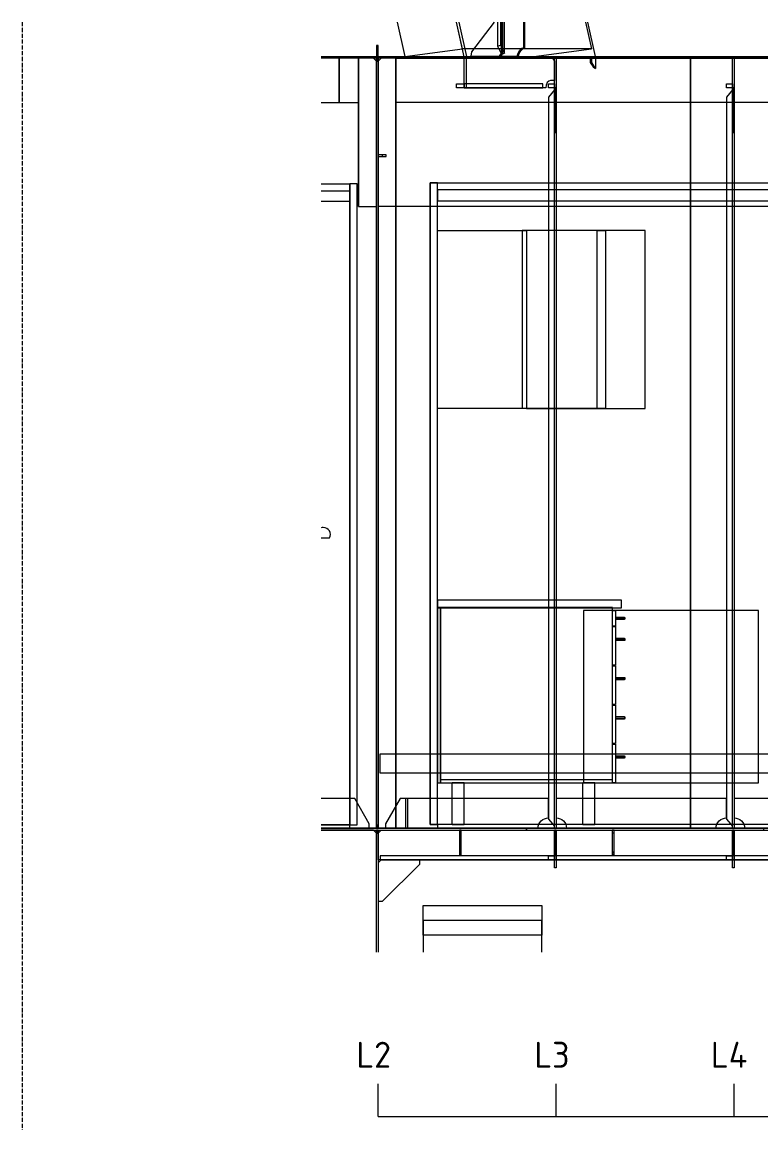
# Model space of a CAD drawing. Header units: millimetres. Extents: x -35117 to 70520, y -28859 to 27816.
# Drawn here: x -30736 to -28246, y -13179 to -9448 of the extents above; entities that cross this region are included whole.
import ezdxf

# ---------------------------------------------------------------- set-up
doc = ezdxf.new("R2010")
doc.units = ezdxf.units.MM
doc.linetypes.add('Dashed_dotted', pattern=[19.428571, 13.714286, -2.857143, 0, -2.857143])
for name, color, linetype in [('-1', 7, 'Continuous'), ('-1102', 7, 'Continuous'), ('-1109', 7, 'Continuous'), ('-1114', 7, 'Continuous'), ('-1512', 7, 'Continuous'), ('-1513', 7, 'Continuous'), ('-1602', 7, 'Continuous'), ('1', 7, 'Continuous'), ('8', 7, 'Continuous')]:
    doc.layers.add(name, color=color, linetype=linetype)
doc.styles.add('Style_GOST_type_B', font='GOST type B')

msp = doc.modelspace()

# ---------------------------------------------------------------- linework, layer by layer
at = {"layer": '-1', "color": 1, "linetype": 'Dashed_dotted', "lineweight": 0}
msp.add_line((-30736.394, -9448.006), (-30736.394, -13179.172), dxfattribs=at)
at = {"layer": '-1', "color": 1, "lineweight": 0}
for p, q in [((-29536.391, -13134.06), (-29536.391, -13024.685)), ((-28936.391, -13134.06), (-28936.391, -13024.685)), ((-28336.391, -13134.06), (-28336.391, -13024.685)), ((-29536.391, -13134.06), (-25336.394, -13134.06))]:
    msp.add_line(p, q, dxfattribs=at)
at = {"layer": '-1102', "color": 3, "lineweight": 0}
for p, q in [((-29245.931, -9564.401), (-29272.628, -9448.006)), ((-29245.931, -9564.401), (-29272.628, -9448.006)), ((-29264.635, -9448.006), (-29238.173, -9563.367)), ((-28803.441, -9563.367), (-28829.903, -9448.006)), ((-28451.394, -9569.368), (-29728.157, -9569.368)), ((-29542.394, -9569.368), (-29536.394, -9569.368)), ((-29542.394, -12163.367), (-29542.394, -9569.368)), ((-29536.394, -9569.368), (-29542.394, -9569.368)), ((-29542.394, -9569.368), (-29542.394, -9576.438)), ((-29536.394, -9576.438), (-29542.394, -9576.438)), ((-29542.394, -9576.438), (-29542.394, -9579.368)), ((-29542.394, -9579.368), (-29536.394, -9579.368)), ((-29536.394, -9569.368), (-29536.394, -12163.367)), ((-29536.394, -9576.438), (-29536.394, -9569.368)), ((-29536.394, -9579.368), (-29536.394, -9576.438)), ((-29238.173, -9563.367), (-29245.931, -9564.401)), ((-29238.173, -9563.367), (-28803.441, -9563.367)), ((-29536.394, -9894.368), (-29536.394, -9900.368)), ((-29521.395, -9894.368), (-29536.394, -9894.368)), ((-29536.394, -9900.368), (-29521.395, -9900.368)), ((-29521.395, -9900.368), (-29521.395, -9894.368)), ((-29509.53, -9894.368), (-29521.395, -9894.368)), ((-29521.395, -9900.368), (-29509.53, -9900.368)), ((-29509.53, -9900.368), (-29509.53, -9894.368)), ((-29536.394, -12153.368), (-29542.394, -12153.368)), ((-29542.394, -12153.368), (-29542.394, -12156.297)), ((-29542.394, -12156.297), (-29536.394, -12156.297)), ((-29542.394, -12156.297), (-29542.394, -12163.367)), ((-29536.394, -12163.367), (-29542.394, -12163.367)), ((-29542.394, -12163.367), (-29536.394, -12163.367)), ((-29536.394, -12156.297), (-29536.394, -12153.368)), ((-29536.394, -12163.367), (-29536.394, -12156.297)), ((-29542.394, -12169.368), (-29536.394, -12169.368)), ((-29536.394, -12169.368), (-29542.394, -12169.368)), ((-29542.394, -12169.368), (-29542.394, -12176.438)), ((-29542.394, -12580.78), (-29542.394, -12169.368)), ((-29536.394, -12176.438), (-29542.394, -12176.438)), ((-29542.394, -12176.438), (-29542.394, -12179.368)), ((-29542.394, -12179.368), (-29536.394, -12179.368)), ((-29536.394, -12176.438), (-29536.394, -12169.368)), ((-29536.394, -12169.368), (-29536.394, -12580.78)), ((-29536.394, -12179.368), (-29536.394, -12176.438))]:
    msp.add_line(p, q, dxfattribs=at)
for points in [[(-29728.157, -9563.367), (-28451.394, -9563.367), (-28451.394, -9569.368)], [(-29728.157, -12163.367), (-29542.394, -12163.367), (-29542.394, -9579.368), (-29552.395, -9569.368), (-29728.157, -9569.368)], [(-29536.394, -9579.368), (-29536.394, -12163.367), (-28483.394, -12163.367), (-28483.394, -9569.368), (-29526.394, -9569.368), (-29536.394, -9579.368)], [(-29245.931, -9564.401), (-28811.196, -9564.401), (-28803.441, -9563.367)], [(-26881.395, -9569.368), (-28451.394, -9569.368), (-28451.394, -9563.367), (-26881.395, -9563.367), (-26881.395, -9569.368)], [(-29728.157, -12169.368), (-29036.394, -12169.368), (-29036.394, -12163.367), (-29728.157, -12163.367)], [(-29036.394, -12169.368), (-28236.394, -12169.368), (-28236.394, -12163.367), (-29036.394, -12163.367), (-29036.394, -12169.368)], [(-29542.394, -12580.78), (-29542.394, -12179.368), (-29552.395, -12169.368), (-29728.157, -12169.368)]]:
    msp.add_lwpolyline(points, dxfattribs=at)
msp.add_lwpolyline([(-28483.394, -12163.367), (-26913.393, -12163.367), (-26913.393, -9569.368), (-27669.393, -9569.368), (-27669.393, -9777.367, -0.19890222), (-27678.182, -9798.581, -0.19891591), (-27699.395, -9807.368), (-27779.393, -9807.368, -0.19891591), (-27800.606, -9798.581, -0.19890222), (-27809.395, -9777.367), (-27809.395, -9569.368), (-28483.394, -9569.368), (-28483.394, -12163.367)], format="xyb", dxfattribs=at)
at = {"layer": '-1109', "color": 1, "lineweight": 0}
for p, q in [((-29133.654, -9448.006), (-29133.654, -9528.368)), ((-29120.44, -9448.006), (-29120.44, -9562.194)), ((-29110.387, -9552.987), (-29110.387, -9448.006)), ((-29045.382, -9533.229), (-29045.382, -9448.006)), ((-29041.417, -9534.403), (-29041.417, -9448.006)), ((-29133.654, -9528.368), (-29123.604, -9526.063)), ((-29060.903, -9553.319), (-29055.874, -9544.479)), ((-29055.874, -9544.479), (-29059.841, -9543.305)), ((-29055.874, -9544.479), (-29049.108, -9537.91)), ((-29049.108, -9537.91), (-29053.075, -9536.737)), ((-29049.108, -9537.91), (-29041.417, -9534.403)), ((-29045.382, -9533.229), (-29041.417, -9534.403)), ((-29238.475, -9669.368), (-29238.475, -9569.368)), ((-29063.585, -9563.367), (-29067.55, -9562.194)), ((-29060.903, -9553.319), (-29064.867, -9552.145)), ((-29063.585, -9563.367), (-29060.903, -9553.319)), ((-28816.61, -9584.368), (-28821.178, -9584.368)), ((-29272.615, -9669.368), (-29272.615, -9655.975)), ((-29272.615, -9655.975), (-29246.352, -9655.975)), ((-29246.352, -9655.975), (-29246.352, -9669.368)), ((-28980.764, -9655.975), (-29246.352, -9655.975)), ((-28980.764, -9669.368), (-28980.764, -9655.975)), ((-29246.352, -9669.368), (-29272.615, -9669.368)), ((-29246.352, -9669.368), (-28980.764, -9669.368)), ((-29256.395, -12169.368), (-29262.395, -12169.368)), ((-29262.395, -12169.368), (-29262.395, -12179.368)), ((-29256.395, -12179.368), (-29262.395, -12179.368)), ((-29262.395, -12179.368), (-29262.395, -12244.368)), ((-29256.395, -12179.368), (-29256.395, -12169.368)), ((-29256.395, -12244.368), (-29256.395, -12179.368)), ((-28936.394, -12169.368), (-28942.394, -12169.368)), ((-28942.394, -12169.368), (-28942.394, -12179.368)), ((-28936.394, -12179.368), (-28942.394, -12179.368)), ((-28942.394, -12179.368), (-28942.394, -12244.368)), ((-28936.394, -12179.368), (-28936.394, -12169.368)), ((-28936.394, -12244.368), (-28936.394, -12179.368)), ((-28741.393, -12169.368), (-28747.393, -12169.368)), ((-28747.393, -12169.368), (-28747.393, -12179.368)), ((-28741.393, -12179.368), (-28747.393, -12179.368)), ((-28747.393, -12179.368), (-28747.393, -12244.368)), ((-28741.393, -12179.368), (-28741.393, -12169.368)), ((-28741.393, -12244.368), (-28741.393, -12179.368)), ((-28336.394, -12169.368), (-28342.394, -12169.368)), ((-28342.394, -12169.368), (-28342.394, -12179.368)), ((-28336.394, -12179.368), (-28342.394, -12179.368)), ((-28342.394, -12179.368), (-28342.394, -12244.368)), ((-28336.394, -12179.368), (-28336.394, -12169.368)), ((-28336.394, -12244.368), (-28336.394, -12179.368)), ((-29262.395, -12244.368), (-29256.395, -12244.368)), ((-29256.395, -12244.368), (-29262.395, -12244.368)), ((-29262.395, -12244.368), (-29262.395, -12246.27)), ((-29262.395, -12246.27), (-29256.395, -12246.27)), ((-29262.395, -12246.27), (-29262.395, -12251.69)), ((-29262.395, -12251.69), (-29256.395, -12251.69)), ((-29262.395, -12251.69), (-29262.395, -12253.149)), ((-29262.395, -12253.149), (-29256.395, -12253.149)), ((-29256.395, -12246.27), (-29256.395, -12244.368)), ((-29256.395, -12251.69), (-29256.395, -12246.27)), ((-29256.395, -12253.149), (-29256.395, -12251.69)), ((-28942.394, -12244.368), (-28936.394, -12244.368)), ((-28936.394, -12244.368), (-28942.394, -12244.368)), ((-28942.394, -12244.368), (-28942.394, -12246.27)), ((-28942.394, -12246.27), (-28936.394, -12246.27)), ((-28942.394, -12246.27), (-28942.394, -12251.69)), ((-28942.394, -12251.69), (-28936.394, -12251.69)), ((-28942.394, -12251.69), (-28942.394, -12253.149)), ((-28942.394, -12253.149), (-28936.394, -12253.149)), ((-28936.394, -12246.27), (-28936.394, -12244.368)), ((-28936.394, -12251.69), (-28936.394, -12246.27)), ((-28936.394, -12253.149), (-28936.394, -12251.69)), ((-28747.393, -12244.368), (-28741.393, -12244.368)), ((-28741.393, -12244.368), (-28747.393, -12244.368)), ((-28747.393, -12244.368), (-28747.393, -12246.27)), ((-28747.393, -12246.27), (-28741.393, -12246.27)), ((-28747.393, -12246.27), (-28747.393, -12251.69)), ((-28747.393, -12251.69), (-28741.393, -12251.69)), ((-28747.393, -12251.69), (-28747.393, -12253.149)), ((-28747.393, -12253.149), (-28741.393, -12253.149)), ((-28741.393, -12246.27), (-28741.393, -12244.368)), ((-28741.393, -12251.69), (-28741.393, -12246.27)), ((-28741.393, -12253.149), (-28741.393, -12251.69)), ((-28342.394, -12244.368), (-28336.394, -12244.368)), ((-28336.394, -12244.368), (-28342.394, -12244.368)), ((-28342.394, -12244.368), (-28342.394, -12246.27)), ((-28342.394, -12246.27), (-28336.394, -12246.27)), ((-28342.394, -12246.27), (-28342.394, -12251.69)), ((-28342.394, -12251.69), (-28336.394, -12251.69)), ((-28342.394, -12251.69), (-28342.394, -12253.149)), ((-28342.394, -12253.149), (-28336.394, -12253.149)), ((-28336.394, -12246.27), (-28336.394, -12244.368)), ((-28336.394, -12251.69), (-28336.394, -12246.27)), ((-28336.394, -12253.149), (-28336.394, -12251.69))]:
    msp.add_line(p, q, dxfattribs=at)
for points in [[(-29123.604, -9448.006), (-29123.604, -9526.063), (-29110.387, -9552.987)], [(-29133.654, -9528.368), (-29120.44, -9555.292), (-29110.387, -9552.987)], [(-29120.44, -9562.194), (-29067.55, -9562.194), (-29064.867, -9552.145), (-29059.841, -9543.305), (-29053.075, -9536.737), (-29045.382, -9533.229)], [(-29238.475, -9669.368), (-29246.352, -9669.368), (-29246.352, -9569.368), (-29238.475, -9569.368)], [(-29238.475, -9569.368), (-28948.876, -9569.368), (-28942.394, -9579.368), (-28942.394, -9644.368), (-28955.358, -9644.368), (-28961.556, -9646.27), (-28966.814, -9651.69), (-28970.327, -9659.801), (-28971.56, -9669.368), (-29238.475, -9669.368)], [(-29120.44, -9562.194), (-29116.475, -9563.367), (-29063.585, -9563.367)], [(-28936.394, -9569.368), (-28936.394, -9669.368), (-28942.394, -9669.368), (-28942.394, -9569.368), (-28936.394, -9569.368)], [(-28816.61, -9569.368), (-28821.178, -9569.368), (-28821.178, -9584.368)], [(-28821.178, -9584.368), (-28812.017, -9598.502), (-28804.14, -9603.608)], [(-28816.61, -9569.368), (-28804.14, -9569.368), (-28804.14, -9603.608)], [(-28804.14, -9603.608), (-28816.61, -9584.368), (-28816.61, -9569.368)], [(-28336.394, -9569.368), (-28336.394, -9669.368), (-28342.394, -9669.368), (-28342.394, -9569.368), (-28336.394, -9569.368)], [(-28942.394, -9669.368), (-28962.395, -9669.368), (-28962.395, -9655.975), (-28942.394, -9655.975), (-28942.394, -9669.368)], [(-28342.394, -9669.368), (-28362.395, -9669.368), (-28362.395, -9655.975), (-28342.394, -9655.975), (-28342.394, -9669.368)], [(-28942.394, -12156.217), (-28942.394, -9676.518), (-28962.395, -9700.354), (-28962.395, -12132.381), (-28942.394, -12156.217)], [(-28936.394, -9669.368), (-28936.394, -12163.367), (-28942.394, -12163.367), (-28942.394, -9669.368), (-28936.394, -9669.368)], [(-28342.394, -12156.217), (-28342.394, -9676.518), (-28362.395, -9700.354), (-28362.395, -12132.381), (-28342.394, -12156.217)], [(-28336.394, -9669.368), (-28336.394, -12163.367), (-28342.394, -12163.367), (-28342.394, -9669.368), (-28336.394, -9669.368)], [(-29526.394, -12169.368), (-27586.394, -12169.368), (-27586.394, -12269.368), (-29536.394, -12269.368), (-29536.394, -12179.368), (-29526.394, -12169.368)], [(-28936.394, -12169.368), (-28936.394, -12269.368), (-28942.394, -12269.368), (-28942.394, -12169.368), (-28936.394, -12169.368)], [(-28336.394, -12169.368), (-28336.394, -12269.368), (-28342.394, -12269.368), (-28342.394, -12169.368), (-28336.394, -12169.368)], [(-29529.244, -12269.368), (-27586.394, -12269.368), (-27586.394, -12255.975), (-29529.244, -12255.975), (-29529.244, -12269.368)], [(-28942.394, -12269.368), (-28962.395, -12269.368), (-28962.395, -12255.975), (-28942.394, -12255.975), (-28942.394, -12269.368)], [(-28342.394, -12269.368), (-28362.395, -12269.368), (-28362.395, -12255.975), (-28342.394, -12255.975), (-28342.394, -12269.368)]]:
    msp.add_lwpolyline(points, dxfattribs=at)
at = {"layer": '-1109', "color": 4, "lineweight": 0}
for points in [[(-29728.157, -12163.367), (-29566.393, -12163.367), (-29566.393, -12148.368), (-29615.468, -12063.367), (-29728.157, -12063.367)], [(-29436.394, -12163.367), (-29436.394, -12063.367), (-29444.393, -12063.367), (-29444.393, -12163.367), (-29436.394, -12163.367)]]:
    msp.add_lwpolyline(points, dxfattribs=at)
for points in [[(-29511.394, -12163.367), (-28997.393, -12163.367, -0.19892223), (-28987.142, -12138.62, -0.19892313), (-28962.395, -12128.368), (-28962.395, -12063.367), (-29462.319, -12063.367), (-29511.394, -12148.368), (-29511.394, -12163.367)], [(-28901.394, -12163.367), (-28397.393, -12163.367, -0.19892223), (-28387.142, -12138.62, -0.19892313), (-28362.395, -12128.368), (-28362.395, -12063.367), (-28936.394, -12063.367), (-28936.394, -12128.368, -0.19890219), (-28911.644, -12138.62, -0.19892223), (-28901.394, -12163.367, -0.19892223)], [(-28301.394, -12163.367), (-27797.396, -12163.367, -0.19891356), (-27787.142, -12138.62, -0.19892313), (-27762.395, -12128.368), (-27762.395, -12063.367), (-28336.394, -12063.367), (-28336.394, -12128.368, -0.19890219), (-28311.644, -12138.62, -0.19892223), (-28301.394, -12163.367, -0.19892223)]]:
    msp.add_lwpolyline(points, format="xyb", dxfattribs=at)
at = {"layer": '-1114', "color": 4, "lineweight": 0}
for p, q in [((-29120.44, -9552.54), (-29120.44, -9448.006)), ((-29116.475, -9553.713), (-29116.475, -9448.006)), ((-29123.864, -9563.367), (-29127.828, -9562.194)), ((-29123.864, -9563.367), (-29116.475, -9553.713)), ((-29120.44, -9552.54), (-29116.475, -9553.713)), ((-28936.394, -9669.368), (-28942.394, -9669.368)), ((-28942.394, -9669.368), (-28942.394, -9684.368)), ((-28942.394, -9684.368), (-28936.394, -9684.368)), ((-28942.394, -9684.368), (-28942.394, -9819.368)), ((-28936.394, -9684.368), (-28936.394, -9669.368)), ((-28936.394, -9819.368), (-28936.394, -9684.368)), ((-28336.394, -9669.368), (-28342.394, -9669.368)), ((-28342.394, -9669.368), (-28342.394, -9684.368)), ((-28342.394, -9684.368), (-28336.394, -9684.368)), ((-28342.394, -9684.368), (-28342.394, -9819.368)), ((-28336.394, -9684.368), (-28336.394, -9669.368)), ((-28336.394, -9819.368), (-28336.394, -9684.368)), ((-28942.394, -9819.368), (-28936.394, -9819.368)), ((-28342.394, -9819.368), (-28336.394, -9819.368))]:
    msp.add_line(p, q, dxfattribs=at)
for points in [[(-29145.775, -9448.006), (-29221.911, -9547.483), (-29223.885, -9562.194)], [(-29536.394, -9563.367), (-29536.394, -9526.707), (-29542.394, -9526.707), (-29542.394, -9563.367), (-29536.394, -9563.367)], [(-29223.885, -9562.194), (-29127.828, -9562.194), (-29120.44, -9552.54)], [(-29223.885, -9562.194), (-29219.921, -9563.367), (-29123.864, -9563.367)], [(-29536.394, -12279.368), (-29536.394, -12409.367), (-29521.395, -12409.367), (-29396.395, -12284.367), (-29396.395, -12269.368), (-29526.394, -12269.368), (-29536.394, -12279.368)], [(-28936.394, -12269.368), (-28936.394, -12296.166), (-28942.394, -12296.166), (-28942.394, -12269.368), (-28936.394, -12269.368)], [(-28336.394, -12269.368), (-28336.394, -12296.166), (-28342.394, -12296.166), (-28342.394, -12269.368), (-28336.394, -12269.368)]]:
    msp.add_lwpolyline(points, dxfattribs=at)
at = {"layer": '-1512', "color": 6, "lineweight": 0}
msp.add_line((-29728.157, -11185.329), (-29699.923, -11185.329), dxfattribs=at)
msp.add_lwpolyline([(-29699.923, -11185.329, 0.26067165), (-29700.884, -11161.817, 0.26065046), (-29721.422, -11150.329, 0.0709148), (-29728.157, -11151.289, 0.0709148)], format="xyb", dxfattribs=at)
at = {"layer": '-1513', "color": 34, "lineweight": 0}
for p, q in [((-29472.438, -9448.006), (-29445.983, -9563.348)), ((-28837.865, -9448.006), (-28817.333, -9537.526)), ((-29445.983, -9563.348), (-29252.059, -9537.526)), ((-29667.611, -9569.031), (-29667.611, -9719.031)), ((-29667.583, -9569.031), (-29667.611, -9569.031)), ((-29667.583, -9569.031), (-29667.583, -9719.031)), ((-29602.398, -9569.031), (-29667.583, -9569.031)), ((-29667.583, -9719.031), (-29667.583, -9569.031)), ((-29602.41, -9569.031), (-29602.41, -10069.031)), ((-29602.41, -10069.031), (-29602.41, -9569.031)), ((-29602.398, -9719.031), (-29602.398, -9569.031)), ((-29476.394, -9569.018), (-29536.394, -9569.018)), ((-29536.394, -10069.02), (-29536.394, -9569.02)), ((-29536.394, -10069.02), (-29536.394, -9569.02)), ((-25842.696, -9569.031), (-29476.458, -9568.999)), ((-29476.458, -9568.999), (-25842.696, -9569.031)), ((-29476.412, -9569.031), (-29476.412, -9719.031)), ((-29476.409, -9569.031), (-29476.412, -9569.031)), ((-29476.409, -9719.031), (-29476.409, -9569.031)), ((-29476.409, -9569.031), (-25492.434, -9569.031)), ((-29476.394, -10069.02), (-29476.394, -9569.018)), ((-29476.394, -9569.018), (-29476.394, -10069.02)), ((-29667.611, -9719.031), (-29667.583, -9719.031)), ((-29667.583, -9719.031), (-29602.398, -9719.031)), ((-29476.412, -9719.031), (-29476.409, -9719.031)), ((-25492.434, -9719.031), (-29476.409, -9719.031)), ((-29602.41, -10069.031), (-29542.409, -10069.031)), ((-29476.394, -10069.02), (-29536.394, -10069.02))]:
    msp.add_line(p, q, dxfattribs=at)
at = {"layer": '-1513', "color": 24, "lineweight": 0}
for p, q in [((-29536.373, -12162.391), (-29536.373, -9569.031)), ((-29536.373, -9569.031), (-29536.373, -12162.391)), ((-29476.372, -12162.391), (-25402.382, -12162.391))]:
    msp.add_line(p, q, dxfattribs=at)
at = {"layer": '-1513', "color": 33, "lineweight": 0}
for p, q in [((-29632.354, -12151.418), (-29632.354, -9992.493)), ((-29632.354, -9992.493), (-29632.354, -12151.418)), ((-29632.637, -10052.492), (-29728.157, -10052.492)), ((-29632.546, -12163.419), (-29728.157, -12163.419))]:
    msp.add_line(p, q, dxfattribs=at)
at = {"layer": '-1513', "color": 231, "lineweight": 0}
for p, q in [((-29361.348, -9989.329), (-29361.474, -12150.368)), ((-29361.474, -12150.368), (-29361.348, -9989.329)), ((-29361.385, -9989.329), (-29361.385, -12150.365)), ((-29361.385, -12150.365), (-29361.385, -9989.329)), ((-29361.348, -9989.329), (-25619.548, -9989.329)), ((-29336.382, -10013.328), (-29336.382, -10049.329)), ((-25644.414, -10013.328), (-29336.382, -10013.328)), ((-29336.382, -10049.329), (-25644.414, -10049.329)), ((-29361.385, -12150.365), (-29336.385, -12150.365)), ((-29336.382, -12150.342), (-29336.382, -12162.342)), ((-25644.414, -12150.342), (-29336.382, -12150.342)), ((-29336.382, -12162.342), (-25644.414, -12162.342))]:
    msp.add_line(p, q, dxfattribs=at)
at = {"layer": '-1513', "color": 34, "lineweight": 0}
for points in [[(-28817.333, -9537.526), (-29252.059, -9537.526), (-29272.591, -9448.006)], [(-29445.983, -9563.348), (-29011.257, -9563.348), (-28817.333, -9537.526)], [(-29728.157, -9719.031), (-29602.398, -9719.031), (-29602.398, -9569.031), (-29728.157, -9569.031)], [(-29542.409, -10069.031), (-29542.409, -9569.031), (-29602.41, -9569.031)], [(-25842.696, -9569.031), (-25842.696, -10069.031), (-29476.458, -10068.999), (-29476.458, -9568.999)]]:
    msp.add_lwpolyline(points, dxfattribs=at)
at = {"layer": '-1513', "color": 24, "lineweight": 0}
for points in [[(-29536.373, -12162.391), (-29476.372, -12162.391), (-29476.372, -9569.031), (-29536.373, -9569.031)], [(-25402.382, -9569.031), (-29476.372, -9569.031), (-29476.372, -12162.391)]]:
    msp.add_lwpolyline(points, dxfattribs=at)
at = {"layer": '-1513', "color": 33, "lineweight": 0}
for points in [[(-29728.157, -9992.493), (-29632.378, -9992.493), (-29632.402, -12151.418), (-29728.157, -12151.418)], [(-29632.354, -12151.418), (-29607.354, -12151.418), (-29607.354, -9992.493), (-29632.354, -9992.493)], [(-29728.157, -10016.492), (-29632.637, -10016.492), (-29632.637, -10052.492)], [(-29728.157, -12151.418), (-29632.546, -12151.418), (-29632.546, -12163.419)]]:
    msp.add_lwpolyline(points, dxfattribs=at)
at = {"layer": '-1513', "color": 231, "lineweight": 0}
for points in [[(-25619.548, -9989.329), (-25619.408, -12150.365), (-29361.474, -12150.368)], [(-29336.385, -12150.365), (-29336.385, -9989.329), (-29361.385, -9989.329)]]:
    msp.add_lwpolyline(points, dxfattribs=at)
at = {"layer": '-1513', "color": 31, "lineweight": 0}
msp.add_lwpolyline([(-29530.452, -11976.43), (-27672.347, -11976.43), (-27672.347, -11913.43), (-29530.452, -11913.43), (-29530.452, -11976.43)], dxfattribs=at)
at = {"layer": '-1602', "color": 6, "lineweight": 0}
for p, q in [((-28984.255, -12473.785), (-29384.255, -12473.785)), ((-29384.255, -12473.785), (-29384.255, -12580.78)), ((-29384.255, -12473.785), (-29384.255, -12580.78)), ((-28984.255, -12580.78), (-28984.255, -12473.785))]:
    msp.add_line(p, q, dxfattribs=at)
msp.add_lwpolyline([(-28984.255, -12523.785), (-29384.255, -12523.785), (-29384.255, -12423.785), (-28984.255, -12423.785), (-28984.255, -12523.785)], dxfattribs=at)
at = {"layer": '1', "color": 133, "lineweight": 0}
for p, q in [((-28797.774, -10149.329), (-29050.524, -10149.329)), ((-29050.524, -10149.329), (-29050.524, -10749.329)), ((-28797.774, -10149.329), (-28769.49, -10149.329)), ((-28797.774, -10749.329), (-28797.774, -10149.329)), ((-28769.49, -10149.329), (-28769.49, -10749.329)), ((-28797.774, -10749.329), (-29050.524, -10749.329)), ((-28769.49, -10749.329), (-28797.774, -10749.329)), ((-29246.38, -12010.188), (-29286.379, -12010.188)), ((-29286.379, -12150.188), (-29286.379, -12010.188)), ((-29246.38, -12150.188), (-29246.38, -12010.188)), ((-28806.38, -12010.188), (-28846.38, -12010.188)), ((-28846.38, -12150.188), (-28846.38, -12010.188)), ((-28806.38, -12150.188), (-28806.38, -12010.188)), ((-29286.379, -12150.188), (-29246.38, -12150.188)), ((-28846.38, -12150.188), (-28806.38, -12150.188))]:
    msp.add_line(p, q, dxfattribs=at)
for points in [[(-29036.382, -10749.329), (-29336.382, -10749.329), (-29336.382, -10149.329), (-29036.382, -10149.329), (-29036.382, -10749.329)], [(-28716.381, -11395.344), (-29336.379, -11395.344), (-29336.379, -11420.344), (-28716.381, -11420.344), (-28716.381, -11395.344)], [(-29336.382, -12010.188), (-29326.381, -12010.188), (-29326.381, -11420.188), (-29336.382, -11420.188), (-29336.382, -12010.188)], [(-29326.381, -12010.188), (-28746.38, -12010.188), (-28746.38, -11420.188), (-29326.381, -11420.188), (-29326.381, -12010.188)], [(-28746.38, -11430.186), (-28736.379, -11430.186), (-28736.379, -11482.186), (-28746.38, -11482.186), (-28746.38, -11430.186)], [(-28736.382, -11614.186), (-28746.38, -11614.186), (-28746.38, -11484.186), (-28736.382, -11484.186), (-28736.382, -11614.186)], [(-28736.382, -11746.186), (-28746.38, -11746.186), (-28746.38, -11616.186), (-28736.382, -11616.186), (-28736.382, -11746.186)], [(-28736.382, -11878.188), (-28746.38, -11878.188), (-28746.38, -11748.188), (-28736.382, -11748.188), (-28736.382, -11878.188)], [(-28736.382, -12010.188), (-28746.38, -12010.188), (-28746.38, -11880.188), (-28736.382, -11880.188), (-28736.382, -12010.188)], [(-29326.381, -12010.188), (-28746.38, -12010.188), (-28746.38, -12000.188), (-29326.381, -12000.188), (-29326.381, -12010.188)]]:
    msp.add_lwpolyline(points, dxfattribs=at)
at = {"layer": '1', "color": 251, "lineweight": 0}
for points in [[(-29036.382, -10149.329), (-29036.382, -10749.329), (-28636.382, -10749.329), (-28636.382, -10149.329), (-29036.382, -10149.329)], [(-28844.753, -11430.188), (-28844.753, -12010.188), (-28254.754, -12010.188), (-28254.754, -11430.188), (-28844.753, -11430.188)]]:
    msp.add_lwpolyline(points, dxfattribs=at)
at = {"layer": '8', "color": 2, "lineweight": 0}
for p, q in [((-28736.379, -11453.186), (-28736.379, -11459.186)), ((-28706.38, -11453.186), (-28736.379, -11453.186)), ((-28736.379, -11453.186), (-28736.379, -11459.186)), ((-28706.38, -11459.186), (-28736.379, -11459.186)), ((-28736.379, -11524.186), (-28736.379, -11530.186)), ((-28736.379, -11524.186), (-28736.379, -11530.186)), ((-28706.38, -11524.186), (-28736.379, -11524.186)), ((-28706.38, -11530.186), (-28736.379, -11530.186)), ((-28736.379, -11656.186), (-28736.379, -11662.186)), ((-28736.379, -11656.186), (-28736.379, -11662.186)), ((-28706.38, -11656.186), (-28736.379, -11656.186)), ((-28706.38, -11662.186), (-28736.379, -11662.186)), ((-28736.379, -11788.186), (-28736.379, -11794.186)), ((-28736.379, -11788.186), (-28736.379, -11794.186)), ((-28706.38, -11788.186), (-28736.379, -11788.186)), ((-28706.38, -11794.186), (-28736.379, -11794.186)), ((-28736.379, -11920.188), (-28736.379, -11926.188)), ((-28706.38, -11920.188), (-28736.379, -11920.188)), ((-28736.379, -11920.188), (-28736.379, -11926.188)), ((-28706.38, -11926.188), (-28736.379, -11926.188))]:
    msp.add_line(p, q, dxfattribs=at)
for points in [[(-28736.379, -11453.186), (-28731.688, -11453.186), (-28727.111, -11453.186), (-28722.762, -11453.186), (-28718.746, -11453.186), (-28715.166, -11453.186), (-28712.111, -11453.186), (-28709.652, -11453.186), (-28707.848, -11453.186), (-28706.749, -11453.186), (-28706.38, -11453.186)], [(-28736.379, -11459.186), (-28731.688, -11459.186), (-28727.111, -11459.186), (-28722.762, -11459.186), (-28718.746, -11459.186), (-28715.166, -11459.186), (-28712.111, -11459.186), (-28709.652, -11459.186), (-28707.848, -11459.186), (-28706.749, -11459.186), (-28706.38, -11459.186)], [(-28736.379, -11524.186), (-28731.688, -11524.186), (-28727.111, -11524.186), (-28722.762, -11524.186), (-28718.746, -11524.186), (-28715.166, -11524.186), (-28712.111, -11524.186), (-28709.652, -11524.186), (-28707.848, -11524.186), (-28706.749, -11524.186), (-28706.38, -11524.186)], [(-28736.379, -11530.186), (-28731.688, -11530.186), (-28727.111, -11530.186), (-28722.762, -11530.186), (-28718.746, -11530.186), (-28715.166, -11530.186), (-28712.111, -11530.186), (-28709.652, -11530.186), (-28707.848, -11530.186), (-28706.749, -11530.186), (-28706.38, -11530.186)], [(-28736.379, -11656.186), (-28731.688, -11656.186), (-28727.111, -11656.186), (-28722.762, -11656.186), (-28718.746, -11656.186), (-28715.166, -11656.186), (-28712.111, -11656.186), (-28709.652, -11656.186), (-28707.848, -11656.186), (-28706.749, -11656.186), (-28706.38, -11656.186)], [(-28736.379, -11662.186), (-28731.688, -11662.186), (-28727.111, -11662.186), (-28722.762, -11662.186), (-28718.746, -11662.186), (-28715.166, -11662.186), (-28712.111, -11662.186), (-28709.652, -11662.186), (-28707.848, -11662.186), (-28706.749, -11662.186), (-28706.38, -11662.186)], [(-28736.379, -11788.186), (-28731.688, -11788.186), (-28727.111, -11788.186), (-28722.762, -11788.186), (-28718.746, -11788.186), (-28715.166, -11788.186), (-28712.111, -11788.186), (-28709.652, -11788.186), (-28707.848, -11788.186), (-28706.749, -11788.186), (-28706.38, -11788.186)], [(-28736.379, -11794.186), (-28731.688, -11794.186), (-28727.111, -11794.186), (-28722.762, -11794.186), (-28718.746, -11794.186), (-28715.166, -11794.186), (-28712.111, -11794.186), (-28709.652, -11794.186), (-28707.848, -11794.186), (-28706.749, -11794.186), (-28706.38, -11794.186)], [(-28736.379, -11920.188), (-28731.688, -11920.188), (-28727.111, -11920.188), (-28722.762, -11920.188), (-28718.746, -11920.188), (-28715.166, -11920.188), (-28712.111, -11920.188), (-28709.652, -11920.188), (-28707.848, -11920.188), (-28706.749, -11920.188), (-28706.38, -11920.188)], [(-28736.379, -11926.188), (-28731.688, -11926.188), (-28727.111, -11926.188), (-28722.762, -11926.188), (-28718.746, -11926.188), (-28715.166, -11926.188), (-28712.111, -11926.188), (-28709.652, -11926.188), (-28707.848, -11926.188), (-28706.749, -11926.188), (-28706.38, -11926.188)]]:
    msp.add_lwpolyline(points, dxfattribs=at)
for points in [[(-28706.38, -11459.186, 1), (-28706.38, -11453.186, 1), (-28706.38, -11459.186, 1)], [(-28706.38, -11459.186, 1), (-28706.38, -11453.186, 1), (-28706.38, -11459.186, 1)], [(-28706.38, -11530.186, 0.99991351), (-28706.38, -11524.186, 0.99991351), (-28706.38, -11530.186, 0.99991351)], [(-28706.38, -11530.186, 0.99991351), (-28706.38, -11524.186, 0.99991351), (-28706.38, -11530.186, 0.99991351)], [(-28706.38, -11662.186, 0.99991351), (-28706.38, -11656.186, 0.99991351), (-28706.38, -11662.186, 0.99991351)], [(-28706.38, -11662.186, 0.99991351), (-28706.38, -11656.186, 0.99991351), (-28706.38, -11662.186, 0.99991351)], [(-28706.38, -11794.188, 1), (-28706.38, -11788.188, 1), (-28706.38, -11794.188, 1)], [(-28706.38, -11794.188, 1), (-28706.38, -11788.188, 1), (-28706.38, -11794.188, 1)], [(-28706.38, -11926.188, 1), (-28706.38, -11920.188, 1), (-28706.38, -11926.188, 1)], [(-28706.38, -11926.188, 1), (-28706.38, -11920.188, 1), (-28706.38, -11926.188, 1)]]:
    msp.add_lwpolyline(points, format="xyb", dxfattribs=at)
for centre, start, end in [((-28706.38, -11456.186), 90, 270), ((-28706.38, -11456.186), 270, 90), ((-28706.38, -11456.186), 270, 90), ((-28706.38, -11527.186), 90.004951, 269.995056), ((-28706.38, -11527.186), 270.004944, 89.995049), ((-28706.38, -11527.186), 270.004944, 89.995049), ((-28706.38, -11659.186), 90.004951, 269.995056), ((-28706.38, -11659.186), 270.004944, 89.995049), ((-28706.38, -11659.186), 270.004944, 89.995049), ((-28706.38, -11791.186), 90.004951, 269.995056), ((-28706.38, -11791.186), 270.004944, 89.995049), ((-28706.38, -11791.186), 270.004944, 89.995049), ((-28706.38, -11923.188), 90, 270), ((-28706.38, -11923.188), 270, 90), ((-28706.38, -11923.188), 270, 90)]:
    msp.add_arc(centre, 3, start, end, dxfattribs=at)

# ---------------------------------------------------------------- texts
at = {"layer": '-1', "color": 1, "lineweight": 0, "style": 'Style_GOST_type_B'}
for s, p in [('L2', (-29610.042, -12969.997)), ('L3', (-29010.042, -12969.997)), ('L4', (-28414.745, -12969.997))]:
    msp.add_text(s, height=87.5, dxfattribs=at).set_placement(p)

doc.saveas('drawing.dxf')
